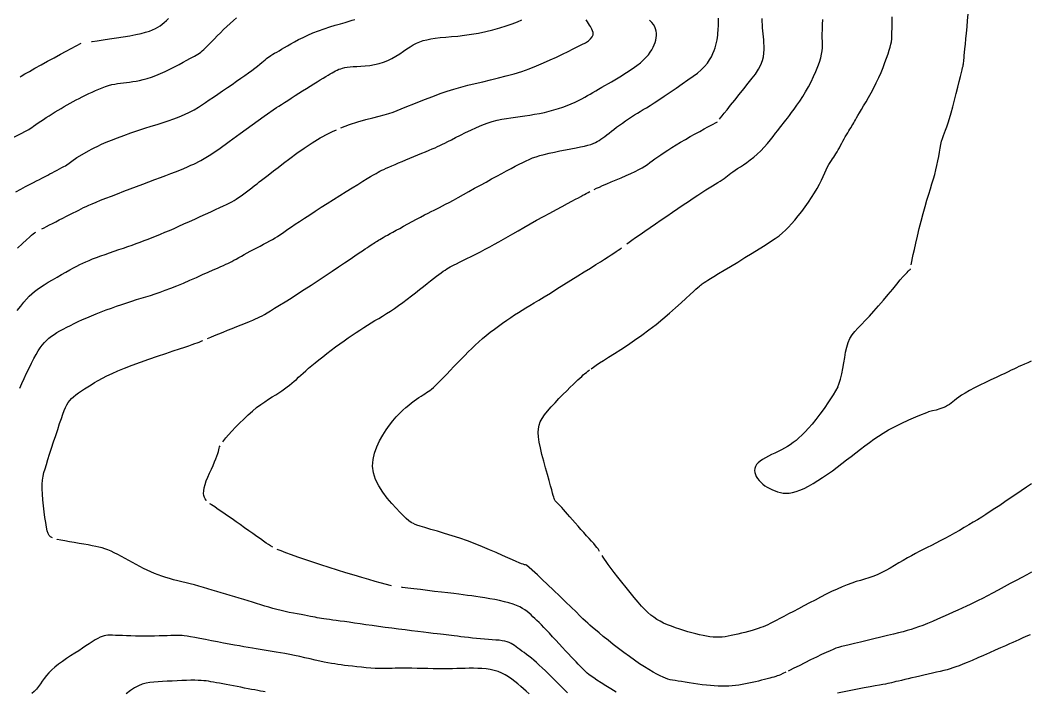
# Model space of a CAD drawing. Header units: millimetres. Extents: x 2235526 to 2245569, y 371981 to 382303.
# Drawn here: x 2243146.8 to 2243587.9, y 377879.4 to 378173.3 of the extents above; entities that cross this region are included whole.
import ezdxf

# ---------------------------------------------------------------- set-up
doc = ezdxf.new("R2010")
doc.units = ezdxf.units.MM
doc.linetypes.add('CONTI', pattern=[0])
for name, color, linetype, transparency in [('161', 10, 'CONTI', 0.7), ('163', 10, 'CONTI', 0.7), ('165', 10, 'CONTI', 0.7), ('167', 10, 'CONTI', 0.7), ('169', 10, 'CONTI', 0.7), ('171', 10, 'CONTI', 0.7), ('173', 10, 'CONTI', 0.7), ('175', 10, 'CONTI', 0.7), ('177', 10, 'CONTI', 0.7), ('179', 10, 'CONTI', 0.7), ('181', 10, 'CONTI', 0.7)]:
    doc.layers.add(name, color=color, linetype=linetype, transparency=transparency)

msp = doc.modelspace()

# ---------------------------------------------------------------- linework, layer by layer
at = {"layer": '161', "elevation": 161}
for points in [[(2243177.95, 378163.99), (2243178.32, 378164.04), (2243180.49, 378164.33), (2243183.07, 378164.68), (2243185.92, 378165.08), (2243188.91, 378165.52), (2243191.92, 378165.99), (2243194.81, 378166.48), (2243197.45, 378166.98), (2243199.73, 378167.49), (2243201.68, 378168), (2243203.34, 378168.52), (2243204.76, 378169.07), (2243205.98, 378169.64), (2243207.06, 378170.25), (2243208.04, 378170.9), (2243208.97, 378171.59), (2243209.88, 378172.35), (2243210.78, 378173.18), (2243211.72, 378174.09)], [(2243146.76, 378148.55), (2243147.27, 378148.86), (2243148.88, 378149.79), (2243150.85, 378150.91), (2243153.24, 378152.24), (2243155.93, 378153.74), (2243158.79, 378155.31), (2243161.68, 378156.9), (2243164.45, 378158.42), (2243166.97, 378159.79), (2243169.11, 378160.95), (2243173.51, 378163.29)]]:
    msp.add_lwpolyline(points, dxfattribs=at)
at = {"layer": '163', "elevation": 163}
for points in [[(2243150.51, 378125.47), (2243151.1, 378125.89), (2243151.83, 378126.4), (2243152.67, 378127), (2243153.62, 378127.66), (2243154.66, 378128.37), (2243155.77, 378129.13), (2243156.95, 378129.91), (2243158.17, 378130.71), (2243159.43, 378131.52), (2243160.72, 378132.33), (2243162.02, 378133.14), (2243163.34, 378133.95), (2243164.67, 378134.73), (2243165.99, 378135.5), (2243167.29, 378136.25), (2243168.6, 378136.97), (2243169.9, 378137.68), (2243171.22, 378138.38), (2243172.56, 378139.07), (2243173.92, 378139.76), (2243175.32, 378140.46), (2243176.76, 378141.16), (2243178.23, 378141.86), (2243179.71, 378142.53), (2243181.19, 378143.18), (2243182.66, 378143.77), (2243184.1, 378144.29), (2243185.5, 378144.74), (2243186.85, 378145.09), (2243188.16, 378145.37), (2243189.44, 378145.58), (2243190.71, 378145.76), (2243191.99, 378145.91), (2243193.3, 378146.05), (2243194.65, 378146.21), (2243196.05, 378146.4), (2243197.51, 378146.64), (2243199.05, 378146.94), (2243200.67, 378147.32), (2243202.38, 378147.8), (2243204.2, 378148.39), (2243206.12, 378149.11), (2243208.14, 378149.96), (2243210.23, 378150.91), (2243212.32, 378151.93), (2243214.37, 378152.96), (2243216.32, 378153.97), (2243218.12, 378154.92), (2243219.7, 378155.76), (2243221.04, 378156.47), (2243222.15, 378157.05), (2243223.08, 378157.56), (2243223.88, 378158.01), (2243224.57, 378158.44), (2243225.21, 378158.88), (2243225.84, 378159.36), (2243226.5, 378159.9), (2243227.19, 378160.53), (2243227.94, 378161.25), (2243228.77, 378162.06), (2243229.68, 378162.98), (2243230.69, 378164), (2243231.82, 378165.15), (2243233.07, 378166.42), (2243234.41, 378167.77), (2243235.82, 378169.16), (2243237.27, 378170.56), (2243238.71, 378171.92), (2243240.12, 378173.19), (2243241.46, 378174.35)], [(2243123.15, 378109.61), (2243128.8, 378113.76), (2243135.99, 378118.05), (2243150.51, 378125.47)]]:
    msp.add_lwpolyline(points, dxfattribs=at)
at = {"layer": '165', "elevation": 165}
for points in [[(2243226.64, 378136.43), (2243227.97, 378137.33), (2243229.57, 378138.41), (2243231.38, 378139.64), (2243233.34, 378140.98), (2243235.39, 378142.38), (2243237.47, 378143.8), (2243239.52, 378145.21), (2243241.48, 378146.57), (2243243.33, 378147.86), (2243245.07, 378149.09), (2243246.68, 378150.25), (2243248.16, 378151.32), (2243249.48, 378152.31), (2243250.65, 378153.21), (2243251.65, 378154.01), (2243252.51, 378154.73), (2243253.27, 378155.37), (2243253.96, 378155.95), (2243254.6, 378156.49), (2243255.22, 378156.98), (2243255.87, 378157.46), (2243256.57, 378157.92), (2243257.33, 378158.38), (2243258.16, 378158.87), (2243259.08, 378159.38), (2243260.09, 378159.95), (2243261.21, 378160.57), (2243262.44, 378161.28), (2243263.8, 378162.06), (2243265.29, 378162.93), (2243266.92, 378163.85), (2243268.69, 378164.8), (2243270.62, 378165.77), (2243272.69, 378166.75), (2243274.94, 378167.7), (2243277.33, 378168.63), (2243279.81, 378169.5), (2243282.31, 378170.32), (2243284.73, 378171.08), (2243287.01, 378171.76), (2243289.06, 378172.36), (2243290.8, 378172.86), (2243292.19, 378173.26), (2243293.24, 378173.57)], [(2243177.04, 378116.35), (2243178, 378116.86), (2243179.22, 378117.48), (2243180.7, 378118.2), (2243182.44, 378119.01), (2243184.45, 378119.9), (2243186.75, 378120.86), (2243189.33, 378121.87), (2243192.19, 378122.91), (2243195.22, 378123.97), (2243198.31, 378125), (2243201.34, 378125.99), (2243204.19, 378126.9), (2243206.74, 378127.7), (2243208.87, 378128.36)], [(2243166.6, 378109.64), (2243171.54, 378113.24), (2243177.04, 378116.35)], [(2243144.92, 378098.2), (2243147.05, 378099.38), (2243149.06, 378100.46), (2243150.91, 378101.44), (2243152.55, 378102.3), (2243153.96, 378103.02), (2243155.16, 378103.63), (2243156.2, 378104.17), (2243157.13, 378104.64), (2243158.01, 378105.09), (2243158.89, 378105.54), (2243159.81, 378106.02), (2243160.82, 378106.55), (2243161.87, 378107.11), (2243162.95, 378107.68), (2243164, 378108.24), (2243164.99, 378108.77), (2243165.87, 378109.24), (2243166.6, 378109.64)]]:
    msp.add_lwpolyline(points, dxfattribs=at)
at = {"layer": '165'}
msp.add_lwpolyline([(2243208.87, 378128.36), (2243211.51, 378129.19), (2243214.02, 378130.07), (2243216.41, 378131.01), (2243218.68, 378132), (2243220.83, 378133.04), (2243222.88, 378134.13), (2243224.81, 378135.26), (2243226.64, 378136.43)], dxfattribs=at)
at = {"layer": '167', "elevation": 167}
for points in [[(2243259.06, 378135.03), (2243260, 378135.65), (2243261.15, 378136.41), (2243262.46, 378137.27), (2243263.91, 378138.22), (2243265.47, 378139.23), (2243267.1, 378140.28), (2243268.77, 378141.34), (2243270.44, 378142.4), (2243272.1, 378143.43), (2243273.72, 378144.43), (2243275.29, 378145.4), (2243276.78, 378146.31), (2243278.16, 378147.16), (2243279.43, 378147.94), (2243280.57, 378148.64), (2243281.58, 378149.26), (2243282.5, 378149.82), (2243283.34, 378150.31), (2243284.12, 378150.75), (2243284.86, 378151.14), (2243285.6, 378151.49), (2243286.34, 378151.8), (2243287.12, 378152.07), (2243287.96, 378152.32), (2243288.9, 378152.53), (2243289.96, 378152.7), (2243291.18, 378152.85), (2243292.58, 378152.98), (2243294.18, 378153.08), (2243295.95, 378153.19), (2243297.85, 378153.33), (2243299.83, 378153.54), (2243301.85, 378153.84), (2243303.87, 378154.28), (2243305.85, 378154.87), (2243307.74, 378155.64), (2243309.56, 378156.56), (2243311.29, 378157.57), (2243312.95, 378158.64), (2243314.54, 378159.71), (2243316.05, 378160.74), (2243317.51, 378161.69), (2243318.9, 378162.52), (2243320.28, 378163.23), (2243321.69, 378163.84), (2243323.16, 378164.34), (2243324.76, 378164.77), (2243326.51, 378165.12), (2243328.47, 378165.41), (2243330.66, 378165.66), (2243333.07, 378165.88), (2243335.68, 378166.11), (2243338.45, 378166.38), (2243341.36, 378166.7), (2243344.37, 378167.12), (2243347.47, 378167.64), (2243350.61, 378168.31), (2243353.73, 378169.08), (2243356.75, 378169.93), (2243359.6, 378170.83), (2243362.21, 378171.74), (2243364.5, 378172.64), (2243366.39, 378173.48)], [(2243156.25, 378081.96), (2243157.24, 378082.48), (2243158.35, 378083.06), (2243159.57, 378083.7), (2243160.92, 378084.4), (2243162.36, 378085.13), (2243163.87, 378085.91), (2243165.43, 378086.7), (2243166.98, 378087.48), (2243168.49, 378088.25), (2243169.92, 378088.97), (2243171.23, 378089.63), (2243172.4, 378090.22), (2243173.48, 378090.76), (2243174.54, 378091.28), (2243175.66, 378091.8), (2243176.89, 378092.35), (2243178.31, 378092.97), (2243180, 378093.67), (2243181.99, 378094.48), (2243184.26, 378095.38), (2243186.75, 378096.35), (2243189.39, 378097.38), (2243192.14, 378098.44), (2243194.94, 378099.5), (2243197.73, 378100.55), (2243200.46, 378101.58), (2243203.12, 378102.56), (2243205.68, 378103.52), (2243208.14, 378104.43), (2243210.49, 378105.31), (2243212.7, 378106.16), (2243214.78, 378106.96), (2243216.7, 378107.73), (2243218.47, 378108.46), (2243220.09, 378109.15), (2243221.55, 378109.79), (2243222.74, 378110.33)], [(2243145.53, 378073.52), (2243147.73, 378075.58), (2243149.49, 378077.21), (2243150.8, 378078.4), (2243151.77, 378079.24), (2243152.49, 378079.82), (2243153.06, 378080.22), (2243153.57, 378080.53)]]:
    msp.add_lwpolyline(points, dxfattribs=at)
at = {"layer": '167'}
msp.add_lwpolyline([(2243222.74, 378110.33), (2243225.89, 378111.9), (2243229.57, 378114.14), (2243233.72, 378116.93), (2243238.27, 378120.17), (2243243.15, 378123.71), (2243248.29, 378127.45), (2243253.61, 378131.27), (2243259.06, 378135.03)], dxfattribs=at)
at = {"layer": '169', "elevation": 169}
for points in [[(2243397.62, 378167.93), (2243397.09, 378169.42), (2243396.82, 378169.9), (2243396.49, 378170.47), (2243396.09, 378171.12), (2243395.63, 378171.84), (2243395.11, 378172.65), (2243394.54, 378173.52)], [(2243287.11, 378126.19), (2243290.97, 378127.63), (2243294.65, 378128.83), (2243298.09, 378129.81), (2243301.2, 378130.63), (2243303.92, 378131.33), (2243306.19, 378131.94), (2243308.19, 378132.51), (2243310.13, 378133.08)], [(2243145.49, 378046.23), (2243147.04, 378048.21), (2243148.39, 378049.89), (2243149.6, 378051.3), (2243150.73, 378052.51), (2243151.84, 378053.56), (2243152.99, 378054.53), (2243154.24, 378055.47), (2243155.66, 378056.44), (2243157.29, 378057.49), (2243159.09, 378058.6), (2243160.99, 378059.74), (2243162.95, 378060.89), (2243164.89, 378062.01), (2243166.77, 378063.07), (2243168.52, 378064.04), (2243170.09, 378064.9), (2243171.53, 378065.67), (2243172.88, 378066.36), (2243174.2, 378067), (2243175.54, 378067.61), (2243176.95, 378068.2), (2243178.49, 378068.81), (2243180.18, 378069.45), (2243182.01, 378070.12), (2243183.95, 378070.8), (2243185.95, 378071.49), (2243187.98, 378072.19), (2243190.01, 378072.89), (2243191.99, 378073.57), (2243193.9, 378074.24), (2243195.76, 378074.9), (2243197.56, 378075.55), (2243199.33, 378076.2), (2243201.09, 378076.86), (2243202.84, 378077.53), (2243204.61, 378078.23), (2243206.41, 378078.95), (2243208.25, 378079.7), (2243210.14, 378080.49), (2243212.1, 378081.32), (2243214.14, 378082.2), (2243216.26, 378083.14), (2243218.49, 378084.13), (2243220.83, 378085.18), (2243223.22, 378086.27), (2243225.61, 378087.37), (2243227.96, 378088.45), (2243230.19, 378089.48), (2243232.27, 378090.44), (2243234.12, 378091.31), (2243235.72, 378092.05), (2243237.1, 378092.7), (2243238.3, 378093.29), (2243239.39, 378093.85), (2243240.4, 378094.41), (2243241.39, 378095.01), (2243242.42, 378095.68), (2243243.51, 378096.45), (2243244.66, 378097.28), (2243245.85, 378098.18), (2243247.04, 378099.09), (2243248.23, 378100.01), (2243249.37, 378100.91), (2243250.46, 378101.75), (2243251.47, 378102.54), (2243252.48, 378103.31), (2243253.53, 378104.12), (2243254.72, 378105.02), (2243256.1, 378106.09), (2243257.75, 378107.36), (2243259.74, 378108.9), (2243262.11, 378110.75), (2243264.84, 378112.83), (2243267.86, 378115.06), (2243271.11, 378117.36), (2243274.54, 378119.63), (2243278.09, 378121.79), (2243281.7, 378123.75), (2243283.45, 378124.6), (2243285.2, 378125.39)], [(2243254.08, 377879.39), (2243253.09, 377879.56), (2243252.01, 377879.76), (2243250.8, 377879.98), (2243249.48, 377880.23), (2243248.06, 377880.5), (2243246.55, 377880.79), (2243244.99, 377881.08), (2243243.39, 377881.39), (2243241.77, 377881.69), (2243240.15, 377882), (2243238.55, 377882.3), (2243236.98, 377882.59), (2243235.46, 377882.87), (2243234.02, 377883.14), (2243232.67, 377883.39), (2243231.43, 377883.62), (2243230.31, 377883.83), (2243229.26, 377884.01), (2243228.23, 377884.16), (2243227.17, 377884.29), (2243226.02, 377884.38), (2243224.73, 377884.44), (2243223.24, 377884.46), (2243221.53, 377884.45), (2243219.61, 377884.41), (2243217.57, 377884.34), (2243215.43, 377884.25), (2243213.27, 377884.15), (2243211.13, 377884.05), (2243209.08, 377883.95), (2243207.15, 377883.84), (2243205.33, 377883.71), (2243203.58, 377883.5), (2243201.89, 377883.18), (2243200.21, 377882.7), (2243198.53, 377882.02), (2243196.81, 377881.11), (2243195.03, 377879.94), (2243193.22, 377878.56)]]:
    msp.add_lwpolyline(points, dxfattribs=at)
at = {"layer": '169'}
msp.add_lwpolyline([(2243310.13, 378133.08), (2243315.33, 378135.19), (2243319.86, 378137.01), (2243323.85, 378138.59), (2243327.4, 378139.96), (2243330.65, 378141.15), (2243333.69, 378142.2), (2243336.65, 378143.13), (2243339.64, 378143.99), (2243342.76, 378144.8), (2243346, 378145.59), (2243349.33, 378146.38), (2243352.73, 378147.19), (2243356.15, 378148.02), (2243359.59, 378148.91), (2243363, 378149.87), (2243366.35, 378150.92), (2243369.63, 378152.07), (2243372.81, 378153.3), (2243375.88, 378154.59), (2243378.81, 378155.89), (2243381.6, 378157.19), (2243384.22, 378158.45), (2243386.66, 378159.64), (2243388.9, 378160.74), (2243390.92, 378161.72), (2243392.71, 378162.62), (2243394.25, 378163.46), (2243395.52, 378164.27), (2243396.51, 378165.09), (2243397.2, 378165.95), (2243397.58, 378166.89), (2243397.62, 378167.93)], dxfattribs=at)
at = {"layer": '171'}
msp.add_lwpolyline([(2243401.37, 378143.96), (2243405.68, 378146.38), (2243409.29, 378148.5), (2243412.29, 378150.35), (2243414.75, 378151.97), (2243416.76, 378153.41), (2243418.39, 378154.71), (2243419.72, 378155.91), (2243420.83, 378157.06), (2243421.79, 378158.18), (2243422.62, 378159.29), (2243423.32, 378160.39), (2243423.91, 378161.47), (2243424.38, 378162.54), (2243424.75, 378163.58), (2243425.03, 378164.61), (2243425.22, 378165.62), (2243425.32, 378166.62), (2243425.32, 378167.59), (2243425.21, 378168.56), (2243424.97, 378169.51), (2243424.57, 378170.46), (2243424.01, 378171.41), (2243423.26, 378172.36), (2243422.31, 378173.31)], dxfattribs=at)
at = {"layer": '171', "elevation": 171}
for points in [[(2243146.6, 378012.26), (2243147.53, 378014.34), (2243148.54, 378016.56), (2243149.6, 378018.83), (2243150.67, 378021.1), (2243151.74, 378023.26), (2243152.77, 378025.26), (2243153.73, 378027.03), (2243154.66, 378028.58), (2243155.56, 378029.95), (2243156.45, 378031.15), (2243157.37, 378032.23), (2243158.32, 378033.2), (2243159.33, 378034.11), (2243160.42, 378034.97), (2243161.6, 378035.79), (2243162.85, 378036.6), (2243164.19, 378037.39), (2243165.62, 378038.17), (2243167.14, 378038.96), (2243168.74, 378039.76), (2243170.43, 378040.58), (2243172.21, 378041.42), (2243174.07, 378042.26), (2243176.01, 378043.12), (2243178.02, 378043.98), (2243180.1, 378044.83), (2243182.25, 378045.68), (2243184.45, 378046.52), (2243186.7, 378047.35), (2243188.96, 378048.15), (2243191.23, 378048.92), (2243193.46, 378049.67), (2243195.65, 378050.38), (2243197.77, 378051.05), (2243199.81, 378051.67), (2243201.81, 378052.28), (2243203.81, 378052.9), (2243205.85, 378053.56), (2243207.99, 378054.28), (2243210.27, 378055.1), (2243212.73, 378056.04), (2243215.41, 378057.12), (2243218.22, 378058.3), (2243221.09, 378059.53), (2243223.91, 378060.77), (2243226.62, 378061.97), (2243229.1, 378063.08), (2243231.28, 378064.05), (2243233.09, 378064.84), (2243234.58, 378065.49), (2243235.8, 378066.02), (2243236.83, 378066.48), (2243237.74, 378066.89), (2243238.59, 378067.3), (2243239.45, 378067.74), (2243240.38, 378068.24), (2243241.39, 378068.8), (2243242.47, 378069.41), (2243243.62, 378070.07), (2243244.84, 378070.76), (2243246.14, 378071.48), (2243247.5, 378072.21), (2243248.92, 378072.97), (2243250.38, 378073.73), (2243251.85, 378074.48), (2243253.3, 378075.24), (2243254.71, 378075.98), (2243256.05, 378076.7), (2243257.29, 378077.39), (2243258.42, 378078.06), (2243259.47, 378078.72), (2243260.51, 378079.4), (2243261.57, 378080.13), (2243262.73, 378080.92), (2243264.01, 378081.82), (2243265.49, 378082.83), (2243267.19, 378083.99), (2243269.12, 378085.27), (2243271.24, 378086.67), (2243273.53, 378088.18), (2243275.97, 378089.76), (2243278.54, 378091.42), (2243281.22, 378093.13), (2243283.97, 378094.87), (2243286.75, 378096.62), (2243289.47, 378098.32), (2243292.09, 378099.95), (2243294.54, 378101.46), (2243296.75, 378102.81), (2243298.66, 378103.98), (2243300.22, 378104.92), (2243301.5, 378105.68), (2243302.56, 378106.28), (2243303.47, 378106.78), (2243304.3, 378107.21), (2243305.13, 378107.61), (2243306.03, 378108.03), (2243307.05, 378108.51), (2243308.21, 378109.03), (2243309.49, 378109.6), (2243310.88, 378110.21), (2243312.37, 378110.86), (2243313.95, 378111.53), (2243315.62, 378112.23), (2243317.35, 378112.95), (2243319.12, 378113.67), (2243320.89, 378114.39), (2243322.62, 378115.09), (2243324.27, 378115.76), (2243325.8, 378116.39), (2243327.18, 378116.97), (2243328.4, 378117.49), (2243329.49, 378117.98), (2243330.53, 378118.46), (2243331.6, 378118.98), (2243332.75, 378119.56), (2243334.06, 378120.23), (2243335.61, 378121.02), (2243337.43, 378121.96), (2243339.49, 378123.01), (2243341.74, 378124.12), (2243344.09, 378125.24), (2243346.51, 378126.33), (2243348.91, 378127.34), (2243351.25, 378128.22), (2243353.48, 378128.94), (2243355.61, 378129.51), (2243357.66, 378129.97), (2243359.66, 378130.34), (2243361.65, 378130.64), (2243363.64, 378130.91), (2243365.66, 378131.18), (2243367.73, 378131.47), (2243369.85, 378131.79), (2243371.99, 378132.14), (2243374.15, 378132.53), (2243376.29, 378132.97), (2243378.4, 378133.47), (2243380.47, 378134.01), (2243382.48, 378134.62), (2243384.41, 378135.28), (2243386.27, 378135.97), (2243388.03, 378136.7), (2243389.69, 378137.43), (2243391.25, 378138.16), (2243392.68, 378138.89), (2243394, 378139.59), (2243395.22, 378140.28), (2243396.39, 378140.97), (2243397.56, 378141.67), (2243398.75, 378142.4), (2243400, 378143.16), (2243401.37, 378143.96)], [(2243369.57, 377878.6), (2243368.35, 377879.67), (2243367.14, 377880.73), (2243365.92, 377881.79), (2243364.66, 377882.86), (2243363.37, 377883.92), (2243362.03, 377884.96), (2243360.63, 377885.94), (2243359.17, 377886.84), (2243357.64, 377887.64), (2243356.03, 377888.3), (2243354.35, 377888.81), (2243352.59, 377889.19), (2243350.79, 377889.44), (2243348.95, 377889.61), (2243347.09, 377889.69), (2243345.22, 377889.71), (2243343.37, 377889.7), (2243341.54, 377889.67), (2243339.72, 377889.63), (2243337.88, 377889.59), (2243336, 377889.54), (2243334.05, 377889.51), (2243332.02, 377889.49), (2243329.87, 377889.49), (2243327.6, 377889.52), (2243325.25, 377889.56), (2243322.87, 377889.62), (2243320.53, 377889.68), (2243318.26, 377889.73), (2243316.14, 377889.76), (2243314.21, 377889.77), (2243312.51, 377889.74), (2243311, 377889.7), (2243309.6, 377889.64), (2243308.25, 377889.59), (2243306.9, 377889.56), (2243305.47, 377889.55), (2243303.9, 377889.59), (2243302.14, 377889.67), (2243300.23, 377889.81), (2243298.23, 377889.97), (2243296.19, 377890.17), (2243294.17, 377890.37), (2243292.23, 377890.58), (2243290.42, 377890.79), (2243288.79, 377890.98), (2243287.29, 377891.17), (2243285.87, 377891.37), (2243284.47, 377891.59), (2243283.02, 377891.83), (2243281.48, 377892.12), (2243279.79, 377892.46), (2243277.91, 377892.87), (2243275.85, 377893.32), (2243273.69, 377893.8), (2243271.45, 377894.3), (2243269.18, 377894.8), (2243266.94, 377895.29), (2243264.77, 377895.74), (2243262.7, 377896.14), (2243260.74, 377896.5), (2243258.86, 377896.83), (2243257.04, 377897.13), (2243255.28, 377897.42), (2243253.56, 377897.69), (2243251.85, 377897.96), (2243250.15, 377898.23), (2243248.42, 377898.51), (2243246.64, 377898.81), (2243244.76, 377899.13), (2243242.77, 377899.48), (2243240.64, 377899.87), (2243238.32, 377900.3), (2243235.82, 377900.77), (2243233.19, 377901.27), (2243230.53, 377901.78), (2243227.93, 377902.27), (2243225.48, 377902.74), (2243223.26, 377903.15), (2243221.36, 377903.49), (2243219.84, 377903.75), (2243218.64, 377903.93), (2243217.66, 377904.04), (2243216.8, 377904.1), (2243215.97, 377904.11), (2243215.07, 377904.09), (2243214, 377904.05), (2243212.7, 377904), (2243211.18, 377903.95), (2243209.46, 377903.9), (2243207.6, 377903.85), (2243205.63, 377903.82), (2243203.57, 377903.79), (2243201.48, 377903.78), (2243199.38, 377903.8), (2243197.31, 377903.83), (2243195.29, 377903.87), (2243193.37, 377903.93), (2243191.58, 377903.99), (2243189.93, 377904.05), (2243188.48, 377904.12), (2243187.23, 377904.17), (2243186.16, 377904.2), (2243185.21, 377904.19), (2243184.34, 377904.11), (2243183.5, 377903.95), (2243182.65, 377903.68), (2243181.73, 377903.29), (2243180.71, 377902.77), (2243179.59, 377902.11), (2243178.36, 377901.34), (2243177.02, 377900.47), (2243175.58, 377899.51), (2243174.03, 377898.49), (2243172.38, 377897.41), (2243170.64, 377896.29), (2243168.85, 377895.13), (2243167.04, 377893.95), (2243165.26, 377892.74), (2243163.56, 377891.51), (2243161.97, 377890.26), (2243160.56, 377889), (2243159.33, 377887.74), (2243158.27, 377886.49), (2243157.33, 377885.25), (2243156.47, 377884.03), (2243155.64, 377882.85), (2243154.8, 377881.71), (2243153.9, 377880.62), (2243152.92, 377879.6), (2243151.84, 377878.63)]]:
    msp.add_lwpolyline(points, dxfattribs=at)
at = {"layer": '173'}
msp.add_lwpolyline([(2243443.27, 378150.19), (2243444.97, 378151.64), (2243446.41, 378153.09), (2243447.62, 378154.52), (2243448.61, 378155.93), (2243449.42, 378157.32), (2243450.07, 378158.67), (2243450.6, 378159.97), (2243451.02, 378161.23), (2243451.37, 378162.44), (2243451.65, 378163.59), (2243451.88, 378164.7), (2243452.05, 378165.77), (2243452.18, 378166.79), (2243452.28, 378167.79), (2243452.36, 378168.75), (2243452.41, 378169.69), (2243452.46, 378170.6), (2243452.49, 378171.5), (2243452.5, 378172.39), (2243452.49, 378173.27), (2243452.44, 378174.16)], dxfattribs=at)
at = {"layer": '173', "elevation": 173}
for points in [[(2243228.8, 378033.98), (2243230.26, 378034.6), (2243231.89, 378035.28), (2243233.68, 378036.03), (2243235.63, 378036.84), (2243237.55, 378037.61), (2243239.54, 378038.41), (2243241.56, 378039.22), (2243243.54, 378040.01), (2243245.41, 378040.76), (2243247.11, 378041.45), (2243248.59, 378042.05), (2243249.81, 378042.56), (2243250.83, 378043.01), (2243251.75, 378043.46), (2243252.67, 378043.94), (2243253.68, 378044.51), (2243254.87, 378045.22), (2243256.34, 378046.12), (2243258.16, 378047.23), (2243260.31, 378048.55), (2243262.73, 378050.06), (2243265.38, 378051.72), (2243268.21, 378053.51), (2243271.17, 378055.4), (2243274.21, 378057.38), (2243277.29, 378059.4), (2243280.34, 378061.43), (2243283.32, 378063.43), (2243286.16, 378065.35), (2243288.82, 378067.15), (2243291.23, 378068.79), (2243293.35, 378070.23), (2243295.14, 378071.44), (2243296.61, 378072.43), (2243297.82, 378073.23), (2243298.82, 378073.89), (2243299.63, 378074.42), (2243300.31, 378074.87), (2243300.91, 378075.26), (2243301.46, 378075.62), (2243301.98, 378075.97), (2243302.49, 378076.31), (2243303.03, 378076.65), (2243303.59, 378077), (2243304.21, 378077.38), (2243304.9, 378077.79), (2243305.69, 378078.24), (2243306.57, 378078.74), (2243307.57, 378079.29), (2243308.7, 378079.91), (2243309.96, 378080.59), (2243311.36, 378081.36), (2243312.92, 378082.2), (2243314.64, 378083.14), (2243316.46, 378084.13), (2243318.35, 378085.15), (2243320.24, 378086.17), (2243322.08, 378087.16), (2243323.81, 378088.08), (2243325.39, 378088.9), (2243326.78, 378089.61), (2243328.02, 378090.23), (2243329.2, 378090.81), (2243330.37, 378091.39), (2243331.62, 378092.01), (2243333.01, 378092.73), (2243334.61, 378093.58), (2243336.48, 378094.59), (2243338.58, 378095.74), (2243340.86, 378097), (2243343.26, 378098.34), (2243345.75, 378099.73), (2243348.25, 378101.12), (2243350.73, 378102.49), (2243353.13, 378103.81), (2243355.44, 378105.07), (2243357.65, 378106.26), (2243359.74, 378107.38), (2243361.71, 378108.42), (2243363.55, 378109.39), (2243365.24, 378110.27), (2243366.78, 378111.05), (2243368.24, 378111.77), (2243369.66, 378112.41), (2243371.1, 378113), (2243372.63, 378113.55), (2243374.31, 378114.08), (2243376.2, 378114.58), (2243378.33, 378115.09), (2243380.65, 378115.58), (2243383.07, 378116.07), (2243385.51, 378116.54), (2243387.89, 378116.99), (2243390.13, 378117.43), (2243392.15, 378117.84), (2243393.87, 378118.23), (2243395.34, 378118.6), (2243396.58, 378118.97), (2243397.65, 378119.35), (2243398.59, 378119.75), (2243399.44, 378120.19), (2243400.25, 378120.67), (2243401.06, 378121.2), (2243401.89, 378121.79), (2243402.74, 378122.43), (2243403.64, 378123.13), (2243404.59, 378123.88), (2243405.6, 378124.67), (2243406.7, 378125.52), (2243407.89, 378126.42), (2243409.15, 378127.35), (2243410.46, 378128.29), (2243411.8, 378129.23), (2243413.14, 378130.15), (2243414.47, 378131.03), (2243415.76, 378131.86), (2243417.01, 378132.63), (2243418.25, 378133.38), (2243419.55, 378134.15), (2243420.95, 378134.99), (2243422.52, 378135.95), (2243424.3, 378137.08), (2243426.36, 378138.42), (2243428.71, 378140.01), (2243431.28, 378141.77), (2243433.95, 378143.62), (2243436.59, 378145.47), (2243439.11, 378147.24), (2243441.37, 378148.84), (2243443.27, 378150.19)], [(2243160.89, 377946.74), (2243160.09, 377947.2), (2243159.48, 377947.84), (2243159.02, 377948.72), (2243158.65, 377949.91), (2243158.31, 377951.5), (2243157.96, 377953.44), (2243157.6, 377955.71), (2243157.26, 377958.19), (2243156.95, 377960.79), (2243156.7, 377963.39), (2243156.51, 377965.9), (2243156.43, 377968.2), (2243156.45, 377970.23), (2243156.59, 377972.04), (2243156.83, 377973.72), (2243157.19, 377975.36), (2243157.66, 377977.06), (2243158.23, 377978.91), (2243158.9, 377981), (2243159.68, 377983.39), (2243160.52, 377986.01), (2243161.41, 377988.76), (2243162.32, 377991.54), (2243163.21, 377994.25), (2243164.05, 377996.78), (2243164.81, 377999.04), (2243165.48, 378000.96), (2243166.08, 378002.56), (2243166.65, 378003.89), (2243167.21, 378005.02), (2243167.81, 378006), (2243168.48, 378006.87), (2243169.26, 378007.71), (2243170.17, 378008.54), (2243171.2, 378009.39), (2243172.35, 378010.24), (2243173.6, 378011.11), (2243174.94, 378012), (2243176.35, 378012.89), (2243177.82, 378013.8), (2243179.35, 378014.72), (2243180.98, 378015.67), (2243182.76, 378016.65), (2243184.75, 378017.67), (2243187, 378018.74), (2243189.57, 378019.87), (2243192.5, 378021.08), (2243195.83, 378022.35), (2243199.43, 378023.67), (2243203.16, 378024.99), (2243206.89, 378026.28), (2243210.47, 378027.48), (2243213.74, 378028.58), (2243216.58, 378029.52), (2243218.87, 378030.28), (2243220.68, 378030.88), (2243222.11, 378031.36), (2243223.25, 378031.76), (2243224.21, 378032.11), (2243225.08, 378032.44), (2243225.98, 378032.8), (2243226.36, 378032.96), (2243226.77, 378033.13)], [(2243386.38, 377878.93), (2243384.07, 377881.25), (2243381.92, 377883.43), (2243379.98, 377885.37), (2243378.27, 377887.08), (2243376.73, 377888.6), (2243375.34, 377889.94), (2243374.06, 377891.15), (2243372.87, 377892.23), (2243371.73, 377893.22), (2243370.61, 377894.14), (2243369.52, 377895.01), (2243368.46, 377895.81), (2243367.44, 377896.56), (2243366.47, 377897.26), (2243365.56, 377897.91), (2243364.71, 377898.52), (2243363.93, 377899.09), (2243363.19, 377899.62), (2243362.46, 377900.1), (2243361.69, 377900.54), (2243360.87, 377900.93), (2243359.96, 377901.26), (2243358.93, 377901.54), (2243357.75, 377901.77), (2243356.43, 377901.95), (2243354.99, 377902.09), (2243353.44, 377902.22), (2243351.81, 377902.34), (2243350.12, 377902.46), (2243348.37, 377902.6), (2243346.59, 377902.76), (2243344.81, 377902.94), (2243343.06, 377903.14), (2243341.35, 377903.34), (2243339.72, 377903.54), (2243338.2, 377903.73), (2243336.81, 377903.91), (2243335.56, 377904.06), (2243334.4, 377904.2), (2243333.27, 377904.33), (2243332.1, 377904.47), (2243330.81, 377904.62), (2243329.34, 377904.78), (2243327.62, 377904.98), (2243325.6, 377905.22), (2243323.32, 377905.49), (2243320.81, 377905.79), (2243318.12, 377906.12), (2243315.31, 377906.47), (2243312.42, 377906.84), (2243309.49, 377907.22), (2243306.57, 377907.62), (2243303.7, 377908.01), (2243300.89, 377908.41), (2243298.17, 377908.8), (2243295.57, 377909.17), (2243293.12, 377909.52), (2243290.84, 377909.84), (2243288.76, 377910.13), (2243286.86, 377910.38), (2243285.14, 377910.61), (2243283.59, 377910.82), (2243282.18, 377911.01), (2243280.92, 377911.19), (2243279.77, 377911.36), (2243278.74, 377911.53), (2243277.78, 377911.69), (2243276.85, 377911.86), (2243275.91, 377912.04), (2243274.92, 377912.23), (2243273.84, 377912.44), (2243272.63, 377912.66), (2243271.26, 377912.91), (2243269.74, 377913.18), (2243268.1, 377913.47), (2243266.38, 377913.79), (2243264.6, 377914.15), (2243262.79, 377914.53), (2243260.98, 377914.96), (2243259.19, 377915.41), (2243257.42, 377915.9), (2243255.66, 377916.42), (2243253.89, 377916.96), (2243252.11, 377917.51), (2243250.3, 377918.08), (2243248.47, 377918.65), (2243246.58, 377919.22), (2243244.66, 377919.79), (2243242.72, 377920.36), (2243240.75, 377920.94), (2243238.77, 377921.52), (2243236.78, 377922.1), (2243234.79, 377922.69), (2243232.82, 377923.29), (2243230.85, 377923.89), (2243228.9, 377924.48), (2243226.97, 377925.07), (2243225.05, 377925.63), (2243223.15, 377926.17), (2243221.26, 377926.68), (2243219.4, 377927.15), (2243217.56, 377927.6), (2243215.74, 377928.04), (2243213.95, 377928.48), (2243212.2, 377928.94), (2243210.48, 377929.43), (2243208.79, 377929.96), (2243207.15, 377930.55), (2243205.53, 377931.2), (2243203.94, 377931.89), (2243202.36, 377932.64), (2243200.77, 377933.42), (2243199.18, 377934.25), (2243197.58, 377935.11), (2243195.94, 377936), (2243194.3, 377936.91), (2243192.67, 377937.81), (2243191.06, 377938.68), (2243189.49, 377939.5), (2243187.98, 377940.25), (2243186.54, 377940.92), (2243185.19, 377941.48), (2243183.89, 377941.96), (2243182.6, 377942.37), (2243181.26, 377942.72), (2243179.84, 377943.04), (2243178.29, 377943.35), (2243176.57, 377943.67), (2243174.65, 377944), (2243172.59, 377944.35), (2243170.47, 377944.71), (2243168.37, 377945.08), (2243166.36, 377945.44), (2243164.53, 377945.79), (2243162.96, 377946.13), (2243162.87, 377946.15), (2243162.78, 377946.17)]]:
    msp.add_lwpolyline(points, dxfattribs=at)
at = {"layer": '175'}
msp.add_lwpolyline([(2243468.78, 378149.74), (2243470.07, 378151.83), (2243471.04, 378153.77), (2243471.72, 378155.59), (2243472.16, 378157.3), (2243472.41, 378158.92), (2243472.5, 378160.45), (2243472.49, 378161.92), (2243472.41, 378163.33), (2243472.3, 378164.7), (2243472.19, 378166.05), (2243472.06, 378167.38), (2243471.94, 378168.69), (2243471.82, 378170), (2243471.72, 378171.32), (2243471.63, 378172.66), (2243471.58, 378174.03)], dxfattribs=at)
at = {"layer": '175', "elevation": 175}
for points in [[(2243453, 378129.98), (2243453.43, 378130.55), (2243454.09, 378131.39), (2243455.02, 378132.56), (2243456.28, 378134.14), (2243457.83, 378136.09), (2243459.64, 378138.35), (2243461.59, 378140.79), (2243463.59, 378143.27), (2243465.53, 378145.68), (2243467.29, 378147.88), (2243468.78, 378149.74)], [(2243398.14, 378099.28), (2243399.16, 378099.76), (2243400.34, 378100.3), (2243401.73, 378100.9), (2243403.55, 378101.67), (2243405.57, 378102.51), (2243407.73, 378103.41), (2243409.93, 378104.34), (2243412.1, 378105.28), (2243414.15, 378106.2), (2243416.01, 378107.09), (2243417.62, 378107.92), (2243419.02, 378108.7), (2243420.24, 378109.46), (2243421.37, 378110.2), (2243422.44, 378110.96), (2243423.52, 378111.75), (2243424.66, 378112.58), (2243425.91, 378113.47), (2243427.28, 378114.42), (2243428.77, 378115.42), (2243430.38, 378116.48), (2243432.11, 378117.58), (2243433.96, 378118.73), (2243435.93, 378119.91), (2243438.01, 378121.13), (2243440.14, 378122.35), (2243442.26, 378123.54), (2243444.3, 378124.66), (2243446.19, 378125.7), (2243447.88, 378126.61), (2243449.28, 378127.36), (2243452.1, 378128.86)], [(2243235.55, 377988.77), (2243236.82, 377990.62), (2243238, 377991.92), (2243239.41, 377993.46), (2243241.02, 377995.16), (2243242.77, 377996.96), (2243244.62, 377998.79), (2243246.52, 378000.57), (2243248.43, 378002.25), (2243250.3, 378003.76), (2243252.11, 378005.12), (2243253.87, 378006.34), (2243255.55, 378007.45), (2243257.15, 378008.46), (2243258.65, 378009.4), (2243260.06, 378010.29), (2243261.35, 378011.14), (2243262.54, 378011.98), (2243263.66, 378012.8), (2243264.72, 378013.62), (2243265.72, 378014.45), (2243266.71, 378015.28), (2243267.68, 378016.14), (2243268.66, 378017.03), (2243269.66, 378017.95), (2243270.72, 378018.92), (2243271.84, 378019.94), (2243273.06, 378021.02), (2243274.39, 378022.17), (2243275.86, 378023.4), (2243277.47, 378024.7), (2243279.21, 378026.06), (2243281.03, 378027.47), (2243282.92, 378028.88), (2243284.83, 378030.3), (2243286.74, 378031.68), (2243288.61, 378033.01), (2243290.42, 378034.28), (2243292.17, 378035.48), (2243293.87, 378036.63), (2243295.53, 378037.73), (2243297.17, 378038.79), (2243298.8, 378039.83), (2243300.43, 378040.84), (2243302.07, 378041.84), (2243303.73, 378042.84), (2243305.41, 378043.86), (2243307.11, 378044.92), (2243308.84, 378046.02), (2243310.62, 378047.19), (2243312.43, 378048.44), (2243314.28, 378049.78), (2243316.16, 378051.19), (2243318.03, 378052.63), (2243319.87, 378054.07), (2243321.65, 378055.49), (2243323.35, 378056.84), (2243324.95, 378058.11), (2243326.42, 378059.26), (2243327.76, 378060.29), (2243328.98, 378061.22), (2243330.1, 378062.04), (2243331.11, 378062.77), (2243332.02, 378063.41), (2243332.85, 378063.97), (2243333.6, 378064.46), (2243334.32, 378064.9), (2243335.05, 378065.32), (2243335.85, 378065.75), (2243336.77, 378066.21), (2243337.84, 378066.75), (2243339.12, 378067.38), (2243340.64, 378068.12), (2243342.37, 378068.97), (2243344.26, 378069.91), (2243346.26, 378070.91), (2243348.33, 378071.96), (2243350.41, 378073.05), (2243352.46, 378074.14), (2243354.45, 378075.23), (2243356.4, 378076.33), (2243358.37, 378077.46), (2243360.39, 378078.64), (2243362.53, 378079.88), (2243364.81, 378081.2), (2243367.3, 378082.61), (2243370.01, 378084.14), (2243372.88, 378085.73), (2243375.82, 378087.34), (2243378.73, 378088.92), (2243381.52, 378090.44), (2243384.1, 378091.83), (2243386.38, 378093.06), (2243388.29, 378094.09), (2243389.87, 378094.93), (2243391.17, 378095.62), (2243392.23, 378096.19), (2243393.13, 378096.67), (2243393.91, 378097.09), (2243394.62, 378097.47), (2243395.38, 378097.88), (2243396.19, 378098.31)], [(2243228.36, 377963.02), (2243228.17, 377963.25), (2243227.81, 377963.81), (2243227.48, 377964.49), (2243227.24, 377965.3), (2243227.1, 377966.26), (2243227.11, 377967.37), (2243227.3, 377968.65), (2243227.7, 377970.11), (2243228.26, 377971.71), (2243228.94, 377973.39), (2243229.69, 377975.11), (2243230.47, 377976.82), (2243231.22, 377978.46), (2243231.89, 377979.99), (2243232.45, 377981.36), (2243232.9, 377982.58), (2243233.26, 377983.64), (2243233.54, 377984.57), (2243233.75, 377985.36), (2243233.91, 377986.02), (2243234.04, 377986.56), (2243234.35, 377987.01)], [(2243257.32, 377942.68), (2243256.34, 377943.24), (2243255.43, 377943.83), (2243254.47, 377944.52), (2243253.31, 377945.36), (2243251.98, 377946.32), (2243250.42, 377947.43), (2243248.7, 377948.64), (2243246.87, 377949.92), (2243244.98, 377951.24), (2243243.09, 377952.56), (2243241.27, 377953.83), (2243239.54, 377955.04), (2243237.94, 377956.16), (2243236.46, 377957.19), (2243235.12, 377958.13), (2243233.92, 377958.96), (2243232.86, 377959.68), (2243231.95, 377960.29), (2243231.2, 377960.77), (2243230.58, 377961.17), (2243230.07, 377961.5), (2243229.76, 377961.71)], [(2243309.3, 377925.75), (2243304.45, 377927.1), (2243302.19, 377927.74), (2243299.48, 377928.52), (2243296.38, 377929.41), (2243293, 377930.41), (2243289.42, 377931.48), (2243285.73, 377932.6), (2243282.01, 377933.77), (2243278.36, 377934.94), (2243274.83, 377936.11), (2243271.47, 377937.25), (2243268.36, 377938.34), (2243265.53, 377939.35), (2243263.06, 377940.27), (2243260.99, 377941.06), (2243260.1, 377941.42), (2243259.32, 377941.74)], [(2243407.75, 377879.21), (2243405.36, 377880.66), (2243403.11, 377882.07), (2243401.07, 377883.37), (2243399.31, 377884.53), (2243397.87, 377885.5), (2243396.72, 377886.31), (2243395.81, 377887.01), (2243395.06, 377887.62), (2243394.42, 377888.19), (2243393.83, 377888.76), (2243393.24, 377889.36), (2243392.58, 377890.02), (2243391.86, 377890.76), (2243391.05, 377891.58), (2243390.15, 377892.51), (2243389.16, 377893.54), (2243388.07, 377894.69), (2243386.88, 377895.97), (2243385.58, 377897.37), (2243384.19, 377898.87), (2243382.76, 377900.42), (2243381.32, 377901.99), (2243379.89, 377903.53), (2243378.51, 377905.01), (2243377.22, 377906.39), (2243376.04, 377907.63), (2243374.95, 377908.74), (2243373.95, 377909.75), (2243373.01, 377910.66), (2243372.12, 377911.51), (2243371.26, 377912.3), (2243370.42, 377913.06), (2243369.57, 377913.81), (2243368.69, 377914.53), (2243367.73, 377915.24), (2243366.68, 377915.92), (2243365.48, 377916.57), (2243364.12, 377917.19), (2243362.55, 377917.78), (2243360.76, 377918.33), (2243358.78, 377918.84), (2243356.69, 377919.31), (2243354.52, 377919.75), (2243352.34, 377920.15), (2243350.2, 377920.51), (2243348.17, 377920.84), (2243346.27, 377921.12), (2243344.45, 377921.38), (2243342.64, 377921.63), (2243340.78, 377921.87), (2243338.77, 377922.11), (2243336.56, 377922.38), (2243334.07, 377922.68), (2243331.26, 377923.02), (2243328.23, 377923.38), (2243325.1, 377923.75), (2243322, 377924.13), (2243319.07, 377924.48), (2243316.42, 377924.8), (2243314.2, 377925.08), (2243313.74, 377925.14)], [(2243589.03, 377904.4), (2243587.08, 377903.56), (2243585.46, 377902.85), (2243584.04, 377902.23), (2243582.71, 377901.64), (2243581.35, 377901.04), (2243579.86, 377900.37), (2243578.11, 377899.59), (2243576.03, 377898.66), (2243573.69, 377897.61), (2243571.17, 377896.5), (2243568.59, 377895.36), (2243566.04, 377894.24), (2243563.62, 377893.19), (2243561.43, 377892.26), (2243559.55, 377891.48), (2243557.92, 377890.84), (2243556.48, 377890.3), (2243555.15, 377889.86), (2243553.88, 377889.46), (2243552.57, 377889.1), (2243551.17, 377888.74), (2243549.62, 377888.36), (2243547.93, 377887.96), (2243546.15, 377887.54), (2243544.32, 377887.12), (2243542.46, 377886.7), (2243540.62, 377886.28), (2243538.83, 377885.88), (2243537.13, 377885.49), (2243535.52, 377885.12), (2243534.02, 377884.77), (2243532.63, 377884.44), (2243531.36, 377884.14), (2243530.22, 377883.87), (2243529.2, 377883.62), (2243528.31, 377883.41), (2243527.48, 377883.21), (2243526.61, 377883.02), (2243525.63, 377882.81), (2243524.45, 377882.58), (2243522.98, 377882.3), (2243521.13, 377881.97), (2243518.86, 377881.57), (2243516.25, 377881.1), (2243513.41, 377880.59), (2243510.45, 377880.03), (2243507.5, 377879.44), (2243504.66, 377878.84)]]:
    msp.add_lwpolyline(points, dxfattribs=at)
at = {"layer": '177', "elevation": 177}
for points in [[(2243412.34, 378075.48), (2243413.35, 378076.21), (2243414.53, 378077.05), (2243416.2, 378078.22), (2243418.14, 378079.55), (2243420.28, 378081.01), (2243422.58, 378082.57), (2243424.99, 378084.2), (2243427.46, 378085.88), (2243429.94, 378087.57), (2243432.38, 378089.24), (2243434.77, 378090.88), (2243437.09, 378092.46), (2243439.31, 378093.98), (2243441.43, 378095.42), (2243443.41, 378096.75), (2243445.25, 378097.95), (2243446.93, 378099.03), (2243448.45, 378099.98), (2243449.83, 378100.83), (2243451.08, 378101.59), (2243452.2, 378102.27), (2243453.21, 378102.9), (2243454.11, 378103.5), (2243454.92, 378104.07), (2243455.67, 378104.63), (2243456.4, 378105.19), (2243457.13, 378105.76), (2243457.92, 378106.35), (2243458.78, 378106.98), (2243459.76, 378107.66), (2243460.88, 378108.39), (2243462.13, 378109.19), (2243463.49, 378110.08), (2243464.92, 378111.06), (2243466.41, 378112.15), (2243467.94, 378113.36), (2243469.47, 378114.7), (2243470.99, 378116.18), (2243472.48, 378117.75), (2243473.9, 378119.35), (2243475.23, 378120.94), (2243476.45, 378122.45), (2243477.53, 378123.83), (2243478.46, 378125.02), (2243479.21, 378126), (2243479.83, 378126.79), (2243480.37, 378127.48), (2243480.87, 378128.13), (2243481.39, 378128.79), (2243481.97, 378129.54), (2243482.68, 378130.45), (2243483.54, 378131.56), (2243484.54, 378132.87), (2243485.66, 378134.38), (2243486.85, 378136.05), (2243488.1, 378137.88), (2243489.37, 378139.84), (2243490.64, 378141.93), (2243491.87, 378144.12), (2243493.04, 378146.37), (2243494.14, 378148.63), (2243495.13, 378150.85), (2243496.01, 378152.99), (2243496.73, 378154.99), (2243497.29, 378156.81), (2243497.67, 378158.42), (2243497.9, 378159.86), (2243498.01, 378161.23), (2243498.03, 378162.57), (2243498, 378163.98), (2243497.96, 378165.51), (2243497.95, 378167.24), (2243497.98, 378169.21), (2243498.06, 378171.38), (2243498.18, 378173.67)], [(2243319.3, 377952.85), (2243317.99, 377953.51), (2243316.86, 377954.26), (2243315.76, 377955.2), (2243314.55, 377956.41), (2243313.06, 377957.96), (2243311.36, 377959.74), (2243309.45, 377961.83), (2243307.45, 377964.19), (2243305.51, 377966.75), (2243303.77, 377969.48), (2243302.37, 377972.32), (2243301.44, 377975.22), (2243301.09, 377978.14), (2243301.27, 377981.04), (2243301.88, 377983.89), (2243302.85, 377986.65), (2243304.08, 377989.29), (2243305.48, 377991.77), (2243306.98, 377994.07), (2243308.48, 377996.16), (2243309.98, 377998.04), (2243311.45, 377999.73), (2243312.9, 378001.25), (2243314.3, 378002.6), (2243315.65, 378003.81), (2243316.93, 378004.89), (2243318.14, 378005.86), (2243319.28, 378006.72), (2243320.35, 378007.48), (2243321.35, 378008.17), (2243322.28, 378008.78), (2243323.15, 378009.34), (2243323.95, 378009.85), (2243324.69, 378010.33), (2243325.4, 378010.82), (2243326.12, 378011.33), (2243326.86, 378011.92), (2243327.68, 378012.6), (2243328.59, 378013.43), (2243329.63, 378014.43), (2243330.82, 378015.62), (2243332.15, 378016.98), (2243333.58, 378018.47), (2243335.09, 378020.06), (2243336.66, 378021.7), (2243338.24, 378023.36), (2243339.82, 378025.01), (2243341.38, 378026.61), (2243342.92, 378028.15), (2243344.46, 378029.66), (2243346, 378031.13), (2243347.58, 378032.57), (2243349.19, 378033.99), (2243350.86, 378035.39), (2243352.6, 378036.78), (2243354.38, 378038.15), (2243356.19, 378039.48), (2243358, 378040.78), (2243359.8, 378042.03), (2243361.56, 378043.21), (2243363.26, 378044.33), (2243364.9, 378045.37), (2243366.51, 378046.37), (2243368.16, 378047.38), (2243369.9, 378048.43), (2243371.79, 378049.57), (2243373.88, 378050.84), (2243376.24, 378052.27), (2243378.89, 378053.91), (2243381.77, 378055.7), (2243384.79, 378057.58), (2243387.85, 378059.5), (2243390.87, 378061.39), (2243393.76, 378063.2), (2243396.42, 378064.86), (2243398.77, 378066.34), (2243400.84, 378067.63), (2243402.64, 378068.76), (2243404.2, 378069.75), (2243405.55, 378070.61), (2243406.71, 378071.37), (2243407.71, 378072.05), (2243408.52, 378072.62), (2243409.27, 378073.17), (2243410, 378073.72)], [(2243481.92, 377887.95), (2243480.69, 377887.36), (2243479.71, 377886.92), (2243478.92, 377886.59), (2243478.22, 377886.34), (2243477.54, 377886.12), (2243476.8, 377885.9), (2243475.93, 377885.66), (2243474.93, 377885.38), (2243473.83, 377885.09), (2243472.63, 377884.77), (2243471.35, 377884.45), (2243470.02, 377884.12), (2243468.64, 377883.78), (2243467.24, 377883.46), (2243465.82, 377883.14), (2243464.38, 377882.85), (2243462.93, 377882.57), (2243461.46, 377882.34), (2243459.97, 377882.14), (2243458.48, 377881.98), (2243456.98, 377881.88), (2243455.46, 377881.83), (2243453.91, 377881.83), (2243452.32, 377881.88), (2243450.68, 377881.97), (2243448.98, 377882.11), (2243447.2, 377882.3), (2243445.34, 377882.52), (2243443.44, 377882.77), (2243441.54, 377883.05), (2243439.68, 377883.33), (2243437.91, 377883.61), (2243436.27, 377883.87), (2243434.79, 377884.11), (2243433.52, 377884.31), (2243432.4, 377884.51), (2243431.37, 377884.73), (2243430.38, 377885), (2243429.36, 377885.35), (2243428.24, 377885.8), (2243426.98, 377886.4), (2243425.52, 377887.15), (2243423.88, 377888.07), (2243422.06, 377889.14), (2243420.09, 377890.35), (2243417.99, 377891.71), (2243415.78, 377893.2), (2243413.47, 377894.83), (2243411.11, 377896.56), (2243408.73, 377898.36), (2243406.39, 377900.18), (2243404.15, 377901.96), (2243402.07, 377903.64), (2243400.2, 377905.17), (2243398.61, 377906.5), (2243397.31, 377907.6), (2243396.23, 377908.54), (2243395.26, 377909.42), (2243394.27, 377910.35), (2243393.16, 377911.41), (2243391.82, 377912.72), (2243390.13, 377914.36), (2243388.02, 377916.41), (2243385.59, 377918.76), (2243382.97, 377921.29), (2243380.29, 377923.86), (2243377.71, 377926.36), (2243375.34, 377928.63), (2243373.33, 377930.56), (2243368.38, 377934.82), (2243368.06, 377934.91), (2243367.64, 377935.03), (2243367.05, 377935.21), (2243366.27, 377935.49), (2243365.25, 377935.88), (2243363.93, 377936.43), (2243362.27, 377937.15), (2243360.24, 377938.06), (2243357.88, 377939.13), (2243355.22, 377940.33), (2243352.32, 377941.6), (2243349.23, 377942.91), (2243345.98, 377944.21), (2243342.63, 377945.47), (2243339.23, 377946.65), (2243335.84, 377947.74), (2243332.55, 377948.74), (2243329.43, 377949.66), (2243326.56, 377950.49), (2243324, 377951.25), (2243321.84, 377951.92), (2243320.48, 377952.38), (2243319.35, 377952.83)], [(2243589.57, 377931.72), (2243587.53, 377930.67), (2243585.25, 377929.47), (2243582.79, 377928.15), (2243580.21, 377926.75), (2243577.59, 377925.33), (2243575, 377923.93), (2243572.52, 377922.59), (2243570.21, 377921.36), (2243568.12, 377920.28), (2243566.23, 377919.32), (2243564.45, 377918.45), (2243562.74, 377917.64), (2243561.02, 377916.84), (2243559.23, 377916.03), (2243557.32, 377915.17), (2243555.24, 377914.23), (2243553.02, 377913.23), (2243550.72, 377912.21), (2243548.41, 377911.2), (2243546.14, 377910.22), (2243543.97, 377909.31), (2243541.96, 377908.5), (2243540.14, 377907.81), (2243538.46, 377907.22), (2243536.82, 377906.7), (2243535.14, 377906.21), (2243533.35, 377905.73), (2243531.35, 377905.22), (2243529.06, 377904.66), (2243526.43, 377904.02), (2243523.55, 377903.32), (2243520.55, 377902.59), (2243517.53, 377901.86), (2243514.64, 377901.16), (2243511.98, 377900.53), (2243509.69, 377899.98), (2243507.83, 377899.54), (2243506.34, 377899.18), (2243505.07, 377898.83), (2243503.9, 377898.45), (2243502.7, 377898), (2243501.34, 377897.42), (2243499.69, 377896.67), (2243497.67, 377895.7), (2243495.35, 377894.57), (2243492.86, 377893.35), (2243490.31, 377892.09), (2243487.83, 377890.86), (2243485.53, 377889.72), (2243483.55, 377888.74), (2243483.25, 377888.6), (2243482.97, 377888.46)]]:
    msp.add_lwpolyline(points, dxfattribs=at)
at = {"layer": '179', "elevation": 179}
for points in [[(2243396.69, 378020.73), (2243397.73, 378021.48), (2243398.97, 378022.33), (2243400.45, 378023.31), (2243402.2, 378024.45), (2243404.42, 378025.86), (2243406.94, 378027.46), (2243409.71, 378029.23), (2243412.67, 378031.17), (2243415.75, 378033.25), (2243418.89, 378035.46), (2243422.05, 378037.79), (2243425.15, 378040.21), (2243428.16, 378042.67), (2243431.01, 378045.1), (2243433.68, 378047.44), (2243436.11, 378049.62), (2243438.25, 378051.57), (2243440.05, 378053.24), (2243441.5, 378054.57), (2243442.62, 378055.6), (2243443.48, 378056.37), (2243444.14, 378056.95), (2243444.64, 378057.37), (2243445.04, 378057.7), (2243445.41, 378057.97), (2243445.8, 378058.25), (2243446.28, 378058.58), (2243446.92, 378058.99), (2243447.79, 378059.53), (2243448.96, 378060.25), (2243450.51, 378061.19), (2243452.5, 378062.39), (2243454.97, 378063.87), (2243457.81, 378065.58), (2243460.9, 378067.45), (2243464.1, 378069.39), (2243467.28, 378071.33), (2243470.29, 378073.2), (2243473.01, 378074.91), (2243475.34, 378076.42), (2243477.31, 378077.77), (2243479.01, 378079.01), (2243480.5, 378080.21), (2243481.86, 378081.43), (2243483.18, 378082.74), (2243484.51, 378084.18), (2243485.93, 378085.82), (2243487.41, 378087.63), (2243488.93, 378089.56), (2243490.43, 378091.58), (2243491.89, 378093.64), (2243493.28, 378095.7), (2243494.54, 378097.73), (2243495.67, 378099.69), (2243496.67, 378101.55), (2243497.55, 378103.31), (2243498.34, 378104.96), (2243499.04, 378106.47), (2243499.69, 378107.85), (2243500.29, 378109.07), (2243500.86, 378110.14), (2243501.41, 378111.07), (2243501.94, 378111.9), (2243502.46, 378112.66), (2243502.96, 378113.4), (2243503.46, 378114.13), (2243503.95, 378114.89), (2243504.45, 378115.72), (2243504.94, 378116.6), (2243505.44, 378117.51), (2243505.95, 378118.46), (2243506.46, 378119.42), (2243506.97, 378120.38), (2243507.49, 378121.32), (2243508.02, 378122.25), (2243508.55, 378123.14), (2243509.07, 378124), (2243509.58, 378124.82), (2243510.07, 378125.6), (2243510.53, 378126.34), (2243510.95, 378127.04), (2243511.34, 378127.69), (2243511.71, 378128.33), (2243512.08, 378129.01), (2243512.5, 378129.75), (2243512.99, 378130.6), (2243513.56, 378131.6), (2243514.26, 378132.79), (2243515.1, 378134.19), (2243516.06, 378135.8), (2243517.11, 378137.58), (2243518.22, 378139.51), (2243519.36, 378141.56), (2243520.5, 378143.71), (2243521.61, 378145.92), (2243522.67, 378148.16), (2243523.66, 378150.41), (2243524.57, 378152.61), (2243525.39, 378154.73), (2243526.13, 378156.71), (2243526.76, 378158.53), (2243527.28, 378160.14), (2243527.68, 378161.52), (2243527.98, 378162.74), (2243528.19, 378163.9), (2243528.33, 378165.09), (2243528.41, 378166.42), (2243528.46, 378167.98), (2243528.48, 378169.87), (2243528.49, 378172.14), (2243528.49, 378174.73)], [(2243400.48, 377940.86), (2243400.15, 377941.37), (2243399.76, 377941.93), (2243399.27, 377942.57), (2243398.66, 377943.34), (2243397.88, 377944.26), (2243396.97, 377945.29), (2243395.93, 377946.46), (2243394.78, 377947.74), (2243393.55, 377949.1), (2243392.29, 377950.5), (2243391.02, 377951.91), (2243389.78, 377953.3), (2243388.6, 377954.65), (2243387.49, 377955.93), (2243386.45, 377957.13), (2243385.5, 377958.23), (2243384.63, 377959.23), (2243383.86, 377960.1), (2243383.18, 377960.83), (2243382.61, 377961.42), (2243382.13, 377961.89), (2243381.74, 377962.26), (2243381.42, 377962.55), (2243381.16, 377962.81), (2243380.95, 377963.04), (2243380.78, 377963.29), (2243380.64, 377963.58), (2243380.51, 377963.97), (2243380.35, 377964.52), (2243380.14, 377965.3), (2243379.86, 377966.37), (2243379.48, 377967.79), (2243378.98, 377969.62), (2243378.33, 377971.9), (2243377.58, 377974.53), (2243376.78, 377977.39), (2243375.97, 377980.36), (2243375.21, 377983.32), (2243374.55, 377986.15), (2243374.02, 377988.71), (2243373.68, 377990.93), (2243373.55, 377992.84), (2243373.63, 377994.53), (2243373.95, 377996.07), (2243374.5, 377997.54), (2243375.31, 377999.01), (2243376.38, 378000.56), (2243377.71, 378002.26), (2243379.25, 378004.05), (2243380.93, 378005.9), (2243382.67, 378007.74), (2243384.4, 378009.52), (2243386.06, 378011.18), (2243387.57, 378012.67), (2243388.87, 378013.95), (2243390, 378015.03), (2243390.97, 378015.95), (2243391.83, 378016.73), (2243392.6, 378017.42), (2243393.31, 378018.05), (2243394.02, 378018.64), (2243394.65, 378019.17), (2243395.34, 378019.71), (2243396.1, 378020.3)], [(2243589.55, 377970.48), (2243587.36, 377968.96), (2243585.04, 377967.37), (2243582.65, 377965.73), (2243580.25, 377964.09), (2243577.89, 377962.49), (2243575.63, 377960.97), (2243573.51, 377959.56), (2243571.51, 377958.26), (2243569.59, 377957.03), (2243567.73, 377955.85), (2243565.88, 377954.71), (2243564, 377953.58), (2243562.08, 377952.43), (2243560.06, 377951.26), (2243557.99, 377950.06), (2243555.88, 377948.87), (2243553.75, 377947.69), (2243551.65, 377946.54), (2243549.59, 377945.44), (2243547.61, 377944.4), (2243545.72, 377943.44), (2243543.91, 377942.53), (2243542.16, 377941.65), (2243540.43, 377940.78), (2243538.71, 377939.9), (2243536.98, 377938.97), (2243535.2, 377937.99), (2243533.37, 377936.93), (2243531.48, 377935.81), (2243529.56, 377934.68), (2243527.63, 377933.57), (2243525.7, 377932.5), (2243523.79, 377931.51), (2243521.92, 377930.64), (2243520.09, 377929.91), (2243518.28, 377929.29), (2243516.48, 377928.73), (2243514.66, 377928.19), (2243512.79, 377927.62), (2243510.85, 377927), (2243508.81, 377926.26), (2243506.65, 377925.38), (2243504.39, 377924.38), (2243502.05, 377923.27), (2243499.65, 377922.09), (2243497.22, 377920.84), (2243494.77, 377919.57), (2243492.32, 377918.29), (2243489.91, 377917.02), (2243487.55, 377915.79), (2243485.28, 377914.6), (2243483.13, 377913.47), (2243481.13, 377912.43), (2243479.31, 377911.48), (2243477.71, 377910.64), (2243476.33, 377909.93), (2243475.13, 377909.32), (2243474.06, 377908.8), (2243473.06, 377908.34), (2243472.07, 377907.92), (2243471.03, 377907.52), (2243469.89, 377907.13), (2243468.6, 377906.71), (2243467.18, 377906.29), (2243465.67, 377905.86), (2243464.11, 377905.44), (2243462.53, 377905.03), (2243460.96, 377904.64), (2243459.46, 377904.29), (2243458.03, 377903.99), (2243456.68, 377903.73), (2243455.37, 377903.52), (2243454.09, 377903.37), (2243452.81, 377903.29), (2243451.51, 377903.28), (2243450.17, 377903.35), (2243448.78, 377903.49), (2243447.32, 377903.72), (2243445.8, 377904.01), (2243444.22, 377904.36), (2243442.58, 377904.77), (2243440.89, 377905.22), (2243439.14, 377905.72), (2243437.34, 377906.26), (2243435.52, 377906.83), (2243433.7, 377907.44), (2243431.9, 377908.09), (2243430.16, 377908.78), (2243428.49, 377909.52), (2243426.94, 377910.29), (2243425.5, 377911.11), (2243424.16, 377912.01), (2243422.86, 377913.01), (2243421.57, 377914.15), (2243420.25, 377915.45), (2243418.84, 377916.95), (2243417.31, 377918.69), (2243415.62, 377920.66), (2243413.84, 377922.81), (2243412.01, 377925.06), (2243410.2, 377927.33), (2243408.46, 377929.53), (2243406.86, 377931.6), (2243405.46, 377933.44), (2243404.26, 377935.07), (2243403.3, 377936.4), (2243402.55, 377937.49), (2243401.97, 377938.38), (2243401.52, 377939.1)]]:
    msp.add_lwpolyline(points, dxfattribs=at)
at = {"layer": '181', "elevation": 181}
for points in [[(2243536.89, 378066.3), (2243537.73, 378070.72), (2243538.26, 378073.03), (2243538.9, 378075.78), (2243539.62, 378078.84), (2243540.41, 378082.09), (2243541.25, 378085.41), (2243542.1, 378088.67), (2243542.94, 378091.77), (2243543.76, 378094.59), (2243544.55, 378097.16), (2243545.29, 378099.53), (2243545.98, 378101.73), (2243546.63, 378103.81), (2243547.21, 378105.82), (2243547.72, 378107.79), (2243548.17, 378109.77), (2243548.56, 378111.73), (2243548.91, 378113.64), (2243549.23, 378115.49), (2243549.54, 378117.23), (2243549.86, 378118.84), (2243550.19, 378120.3), (2243550.55, 378121.59), (2243550.95, 378122.78), (2243551.39, 378123.96), (2243551.87, 378125.22), (2243552.41, 378126.64), (2243553, 378128.32), (2243553.64, 378130.33), (2243554.35, 378132.74), (2243555.09, 378135.44), (2243555.84, 378138.3), (2243556.58, 378141.19), (2243557.27, 378143.97), (2243557.9, 378146.5), (2243558.43, 378148.66), (2243558.85, 378150.35), (2243559.17, 378151.62), (2243559.4, 378152.55), (2243559.56, 378153.23), (2243559.67, 378153.75), (2243559.75, 378154.19), (2243559.81, 378154.65), (2243559.87, 378155.2), (2243559.94, 378155.88), (2243560.02, 378156.75), (2243560.12, 378157.83), (2243560.24, 378159.16), (2243560.4, 378160.8), (2243560.59, 378162.77), (2243560.81, 378165.09), (2243561.07, 378167.67), (2243561.33, 378170.4), (2243561.59, 378173.17), (2243561.83, 378175.87)], [(2243504.71, 378012.93), (2243505.17, 378014.07), (2243505.92, 378016.23), (2243506.52, 378018.52), (2243506.99, 378020.91), (2243507.39, 378023.34), (2243507.77, 378025.75), (2243508.17, 378028.08), (2243508.66, 378030.27), (2243509.28, 378032.27), (2243510.07, 378034.03), (2243511.05, 378035.62), (2243512.21, 378037.12), (2243513.54, 378038.6), (2243515.05, 378040.15), (2243516.72, 378041.84), (2243518.56, 378043.76), (2243520.55, 378045.95), (2243522.63, 378048.34), (2243524.74, 378050.82), (2243526.81, 378053.3), (2243528.78, 378055.67), (2243530.56, 378057.82), (2243532.1, 378059.66), (2243533.35, 378061.1), (2243534.33, 378062.18), (2243535.07, 378062.96), (2243535.61, 378063.5), (2243536, 378063.85), (2243536.26, 378064.09), (2243536.43, 378064.27), (2243536.54, 378064.4), (2243536.62, 378064.54)], [(2243589.39, 378024.03), (2243587.9, 378023.4), (2243586.49, 378022.8), (2243585.18, 378022.24), (2243584.01, 378021.71), (2243582.91, 378021.2), (2243581.82, 378020.67), (2243580.67, 378020.11), (2243579.39, 378019.49), (2243577.9, 378018.77), (2243576.15, 378017.93), (2243574.1, 378016.96), (2243571.8, 378015.88), (2243569.38, 378014.72), (2243566.93, 378013.54), (2243564.56, 378012.36), (2243562.36, 378011.22), (2243560.45, 378010.17), (2243558.9, 378009.22), (2243557.67, 378008.37), (2243556.67, 378007.62), (2243555.85, 378006.93), (2243555.12, 378006.31), (2243554.42, 378005.73), (2243553.67, 378005.18), (2243552.81, 378004.65), (2243551.82, 378004.14), (2243550.67, 378003.64), (2243549.36, 378003.17), (2243547.87, 378002.73), (2243546.18, 378002.31), (2243544.51, 378001.97)]]:
    msp.add_lwpolyline(points, dxfattribs=at)
at = {"layer": '181'}
msp.add_lwpolyline([(2243504.71, 378012.93), (2243502.64, 378009.41), (2243500.65, 378006.24), (2243498.74, 378003.4), (2243496.92, 378000.85), (2243495.17, 377998.59), (2243493.52, 377996.57), (2243491.94, 377994.78), (2243490.46, 377993.2), (2243489.06, 377991.79), (2243487.73, 377990.54), (2243486.45, 377989.43), (2243485.2, 377988.44), (2243483.95, 377987.55), (2243482.69, 377986.74), (2243481.4, 377985.98), (2243480.06, 377985.27), (2243478.66, 377984.58), (2243477.22, 377983.89), (2243475.78, 377983.22), (2243474.38, 377982.54), (2243473.05, 377981.85), (2243471.83, 377981.14), (2243470.75, 377980.4), (2243469.86, 377979.63), (2243469.18, 377978.83), (2243468.71, 377977.99), (2243468.43, 377977.12), (2243468.33, 377976.25), (2243468.41, 377975.36), (2243468.66, 377974.47), (2243469.05, 377973.59), (2243469.58, 377972.73), (2243470.24, 377971.9), (2243471.02, 377971.09), (2243471.89, 377970.33), (2243472.85, 377969.61), (2243473.88, 377968.94), (2243474.97, 377968.33), (2243476.09, 377967.78), (2243477.25, 377967.31), (2243478.41, 377966.91), (2243479.61, 377966.6), (2243480.85, 377966.41), (2243482.14, 377966.34), (2243483.51, 377966.41), (2243484.96, 377966.64), (2243486.52, 377967.05), (2243488.19, 377967.64), (2243489.99, 377968.44), (2243491.89, 377969.42), (2243493.89, 377970.55), (2243495.96, 377971.82), (2243498.07, 377973.2), (2243500.2, 377974.66), (2243502.35, 377976.18), (2243504.47, 377977.74), (2243506.56, 377979.31), (2243508.62, 377980.88), (2243510.65, 377982.44), (2243512.66, 377984), (2243514.65, 377985.53), (2243516.63, 377987.03), (2243518.61, 377988.5), (2243520.58, 377989.92), (2243522.58, 377991.3), (2243524.67, 377992.65), (2243526.95, 377994.02), (2243529.52, 377995.41), (2243532.47, 377996.88), (2243535.89, 377998.44), (2243539.87, 378000.13), (2243544.51, 378001.97)], dxfattribs=at)

doc.saveas('drawing.dxf')
